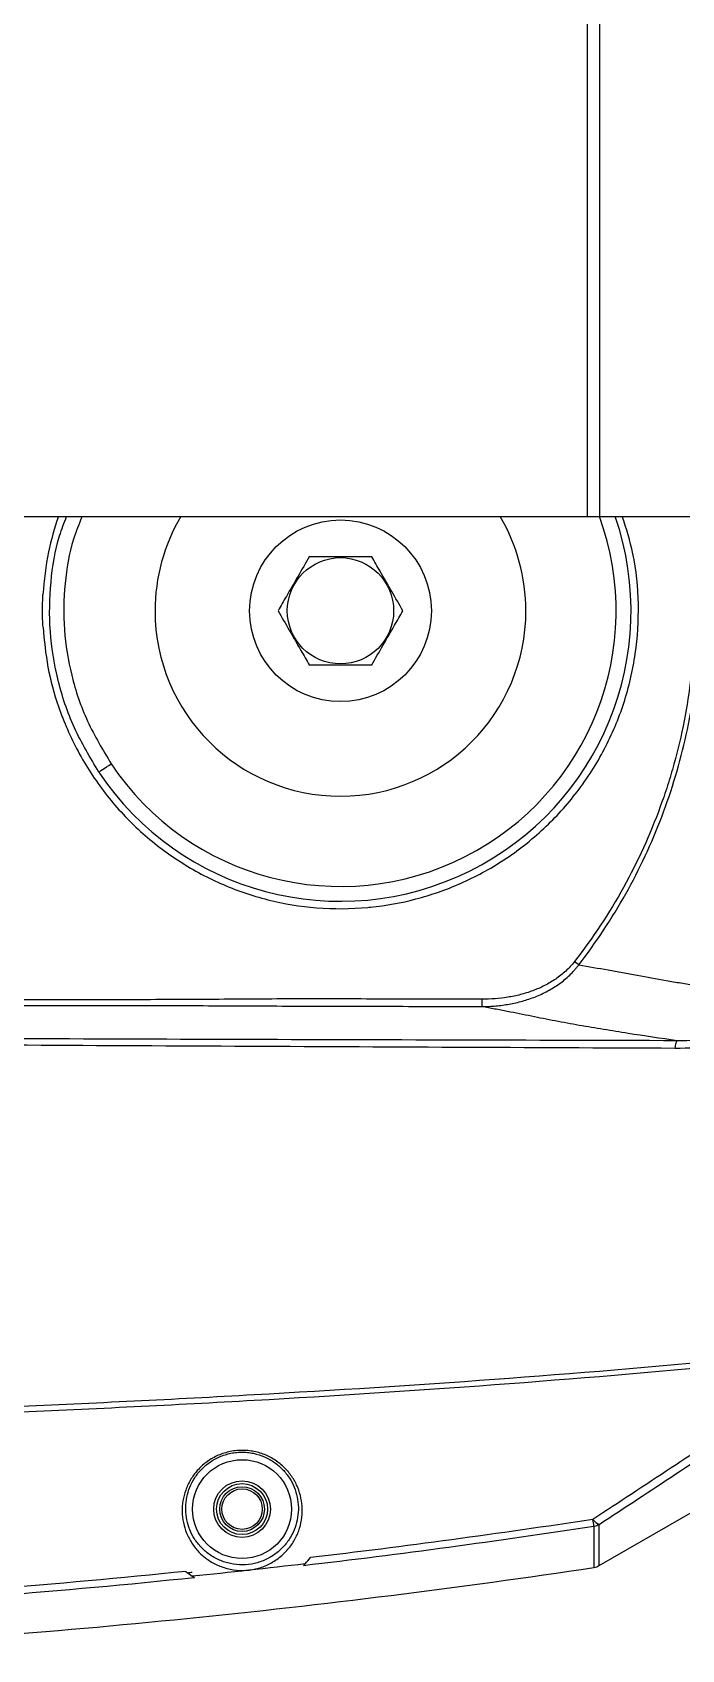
# Model space of a CAD drawing. Extents: x 9.3 to 87.2, y 1.1 to 68.8.
# Drawn here: x 59.84 to 62.47, y 22.91 to 29.45 of the extents above; entities that cross this region are included whole.
import ezdxf

# ---------------------------------------------------------------- set-up
doc = ezdxf.new("R2010")
doc.units = 0
doc.header["$MEASUREMENT"] = 0
doc.layers.add('OBJECT', color=7, linetype='CONTINUOUS')

msp = doc.modelspace()

# ---------------------------------------------------------------- linework, layer by layer
at = {"layer": 'OBJECT'}
for p, q in [((62.0882, 34.2708), (62.0882, 27.4958)), ((62.1377, 34.2708), (62.1377, 27.4958)), ((58.9831, 27.4958), (62.0882, 27.4958)), ((62.0882, 27.4958), (62.1377, 27.4958)), ((62.1377, 27.4958), (62.5651, 27.4958)), ((62.1159, 23.4109), (62.1159, 23.2437)), ((62.137, 23.2511), (62.137, 23.4181))]:
    msp.add_line(p, q, dxfattribs=at)
at = {"layer": 'OBJECT', "flags": 128}
for points in [[(60.1132, 26.4616), (60.1142, 26.4622), (60.117, 26.4641), (60.1217, 26.4672), (60.1279, 26.4714), (60.1354, 26.4764), (60.1441, 26.4822), (60.1534, 26.4884), (60.1632, 26.4949)], [(62.137, 23.2511), (62.6951, 23.5733), (62.7556, 23.6083)]]:
    msp.add_lwpolyline(points, dxfattribs=at)
at = {"layer": 'OBJECT'}
for centre, radius in [((61.0906, 27.1138), 0.3675), ((61.0906, 27.1138), 0.215), ((60.6926, 23.4798), 0.2), ((60.6926, 23.4798), 0.1145), ((60.6926, 23.4798), 0.103), ((60.6926, 23.4798), 0.0905), ((60.6926, 23.4798), 0.0818)]:
    msp.add_circle(centre, radius, dxfattribs=at)
for centre, radius, start, end in [((61.0906, 27.1138), 1.175, 213.71256, 18.97202), ((61.0906, 27.1138), 1.115, 213.71256, 20.03541), ((61.0906, 27.1138), 0.75, 149.38057, 180), ((61.0906, 27.1138), 0.75, 0, 30.61943), ((61.0906, 27.1138), 0.75, 180, 0), ((62.1568, 23.469), 0.0546, 214.33044, 248.71306), ((45.7149, 20.9281), 16.5878, 8.60811, 8.70346), ((62.1071, 23.4712), 0.0609, 278.3151, 299.42344)]:
    msp.add_arc(centre, radius, start, end, dxfattribs=at)
for points, knots in [([(59.9497, 27.4958), (59.9347, 27.4482), (59.9023, 27.3451), (59.8926, 27.2374), (59.8874, 27.1795)], [0, 0, 0, 0, 0.462167, 1, 1, 1, 1]), ([(59.8875, 27.0471), (59.8926, 26.9932), (59.903, 26.8843), (59.9497, 26.7148), (60.0252, 26.5412), (60.1343, 26.3734), (60.2702, 26.2247), (60.4277, 26.1018), (60.6048, 26.0053), (60.7937, 25.9399), (60.9961, 25.9067), (61.1363, 25.9075), (61.2704, 25.9205), (61.3983, 25.9436), (61.5806, 26.0071), (61.7562, 26.1024), (61.9159, 26.2278), (62.0535, 26.3797), (62.1626, 26.5509), (62.2421, 26.7398), (62.2886, 26.9375), (62.3004, 27.1418), (62.283, 27.3302), (62.2464, 27.4458), (62.2305, 27.4958)], [0, 0, 0, 0, 0.039458, 0.079681, 0.127747, 0.177154, 0.225348, 0.274933, 0.32362, 0.373641, 0.422235, 0.472558, 0.475287, 0.520534, 0.566907, 0.615564, 0.665633, 0.714292, 0.764362, 0.813023, 0.863094, 0.911755, 0.961827, 1, 1, 1, 1]), ([(60.1132, 26.4616), (60.0783, 26.52), (60.0073, 26.6386), (59.9433, 26.8323), (59.9111, 27.0317), (59.9154, 27.2267), (59.9399, 27.3842), (59.9729, 27.4696), (59.983, 27.4958)], [0, 0, 0, 0, 0.188471, 0.382815, 0.561927, 0.746336, 0.922127, 1, 1, 1, 1]), ([(60.0453, 27.4958), (60.0332, 27.4653), (59.9985, 27.378), (59.9722, 27.2228), (59.9685, 27.0368), (59.9991, 26.8484), (60.0618, 26.664), (60.1294, 26.5513), (60.1632, 26.4949)], [0, 0, 0, 0, 0.0938375, 0.2684926, 0.44652, 0.6245704, 0.8122418, 1, 1, 1, 1]), ([(60.9644, 27.3325), (60.9493, 27.3065), (60.9188, 27.2536), (60.8759, 27.1793), (60.8493, 27.1332), (60.8381, 27.1138)], [0, 0, 0, 0, 0.3599166, 0.7307323, 1, 1, 1, 1]), ([(61.2169, 27.3325), (61.2063, 27.3325), (61.1682, 27.3325), (61.1004, 27.3325), (61.026, 27.3325), (60.981, 27.3325), (60.9644, 27.3325)], [0, 0, 0, 0, 0.128092, 0.458987, 0.79955, 1, 1, 1, 1]), ([(61.3432, 27.1138), (61.3282, 27.1398), (61.2977, 27.1926), (61.2548, 27.267), (61.2281, 27.3131), (61.2169, 27.3325)], [0, 0, 0, 0, 0.359917, 0.730732, 1, 1, 1, 1]), ([(60.8381, 27.1138), (60.8531, 27.0877), (60.8836, 27.0349), (60.9265, 26.9606), (60.9531, 26.9144), (60.9644, 26.895)], [0, 0, 0, 0, 0.359917, 0.730732, 1, 1, 1, 1]), ([(61.2169, 26.895), (61.232, 26.921), (61.2625, 26.9739), (61.3054, 27.0482), (61.332, 27.0944), (61.3432, 27.1138)], [0, 0, 0, 0, 0.359917, 0.730732, 1, 1, 1, 1]), ([(62.522, 27.0248), (62.5173, 26.9046), (62.5035, 26.7859), (62.4691, 26.61), (62.4553, 26.5518), (62.4312, 26.465), (62.4226, 26.4362), (62.4042, 26.3788), (62.3944, 26.3501), (62.3428, 26.2083), (62.2931, 26.0993), (62.1775, 25.8903), (62.1116, 25.7902), (62.037, 25.6948)], [0, 0, 0, 0, 0.25, 0.25, 0.375, 0.375, 0.4375, 0.4375, 0.5, 0.5, 0.75, 0.75, 1, 1, 1, 1]), ([(62.0543, 25.6813), (62.1252, 25.7732), (62.1885, 25.8691), (62.3004, 26.069), (62.349, 26.1729), (62.4106, 26.3348), (62.4293, 26.3899), (62.4623, 26.5006), (62.4767, 26.5564), (62.5136, 26.7251), (62.53, 26.8393), (62.5379, 26.9551)], [0, 0, 0, 0, 0.25, 0.25, 0.5, 0.5, 0.625, 0.625, 0.75, 0.75, 1, 1, 1, 1]), ([(60.9644, 26.895), (60.981, 26.895), (61.0252, 26.895), (61.0995, 26.895), (61.1674, 26.895), (61.2063, 26.895), (61.2169, 26.895)], [0, 0, 0, 0, 0.20045, 0.531174, 0.871908, 1, 1, 1, 1]), ([(61.6637, 25.5129), (61.6683, 25.513), (61.6729, 25.513), (61.6821, 25.5133), (61.6959, 25.5138), (61.7096, 25.5147), (61.7369, 25.5172), (61.755, 25.5196), (61.7909, 25.526), (61.8088, 25.53), (61.8442, 25.5399), (61.8618, 25.5458), (61.8959, 25.5593), (61.9126, 25.567), (61.9451, 25.5845), (61.9608, 25.5942), (61.9905, 25.6156), (62.0045, 25.6272), (62.0243, 25.6463), (62.0306, 25.6529), (62.0398, 25.6632), (62.0428, 25.6668), (62.0487, 25.6739), (62.0516, 25.6776), (62.0543, 25.6813)], [0, 0, 0, 0, 0.03125, 0.03125, 0.0625, 0.125, 0.125, 0.25, 0.25, 0.375, 0.375, 0.5, 0.5, 0.625, 0.625, 0.75, 0.75, 0.875, 0.875, 0.9375, 0.9375, 0.96875, 0.96875, 1, 1, 1, 1]), ([(62.037, 25.6948), (62.0262, 25.681), (62.0143, 25.6681), (61.9888, 25.6447), (61.9752, 25.634), (61.9467, 25.6144), (61.9316, 25.6055), (61.9005, 25.5897), (61.8845, 25.5828), (61.8519, 25.5706), (61.8351, 25.5654), (61.8014, 25.5567), (61.7844, 25.5532), (61.7332, 25.5449), (61.6987, 25.5423), (61.6638, 25.5423)], [0, 0, 0, 0, 0.125, 0.125, 0.25, 0.25, 0.375, 0.375, 0.5, 0.5, 0.625, 0.625, 0.75, 0.75, 1, 1, 1, 1]), ([(62.0543, 25.6813), (62.0935, 25.6738), (62.1333, 25.6682), (62.1924, 25.6581), (62.2119, 25.6543), (62.2511, 25.6469), (62.2707, 25.6433), (62.3295, 25.6324), (62.3688, 25.6253), (62.4278, 25.6149), (62.4475, 25.6115), (62.487, 25.6049), (62.5465, 25.5955), (62.6264, 25.5843), (62.6867, 25.5764), (62.727, 25.5711), (62.7472, 25.5686), (62.7875, 25.5633), (62.8076, 25.5605), (62.8475, 25.5542), (62.8672, 25.5504), (62.9062, 25.5422), (62.9257, 25.5378), (62.9647, 25.5294), (62.9842, 25.5253), (63.0037, 25.5212)], [0, 0, 0, 0, 0.125, 0.125, 0.1875, 0.1875, 0.25, 0.25, 0.375, 0.375, 0.4375, 0.4375, 0.5, 0.625, 0.6875, 0.6875, 0.75, 0.75, 0.8125, 0.8125, 0.875, 0.875, 0.9375, 0.9375, 1, 1, 1, 1]), ([(56.2143, 25.5401), (56.4413, 25.5363), (56.6684, 25.5326), (57.1225, 25.5255), (57.3495, 25.5221), (57.8036, 25.5178), (58.0306, 25.5169), (58.4848, 25.5163), (58.7119, 25.5164), (59.166, 25.517), (59.3931, 25.5173), (59.7337, 25.5176), (59.8472, 25.5176), (60.0743, 25.5176), (60.1878, 25.5175), (60.4149, 25.5169), (60.5284, 25.5165), (60.7555, 25.5155), (60.869, 25.5149), (61.0961, 25.5143), (61.2096, 25.5141), (61.4367, 25.5135), (61.5502, 25.5132), (61.6637, 25.5129)], [0, 0, 0, 0, 0.125, 0.125, 0.25, 0.25, 0.375, 0.375, 0.5, 0.5, 0.625, 0.625, 0.6875, 0.6875, 0.75, 0.75, 0.8125, 0.8125, 0.875, 0.875, 0.9375, 0.9375, 1, 1, 1, 1]), ([(61.6638, 25.5423), (61.5503, 25.5426), (61.4367, 25.5429), (61.2664, 25.5432), (61.2097, 25.5433), (61.0961, 25.5436), (61.0394, 25.5437), (60.8691, 25.5439), (60.7556, 25.543), (60.5285, 25.5414), (60.415, 25.5409), (60.1879, 25.5403), (60.0744, 25.5403), (59.8473, 25.5401), (59.7338, 25.54), (59.3932, 25.5395), (59.1662, 25.539), (58.7121, 25.5381), (58.485, 25.5377), (58.0309, 25.5379), (57.8039, 25.5386), (57.3498, 25.5425), (57.1227, 25.5455), (56.6687, 25.5521), (56.4417, 25.5555), (56.2146, 25.559)], [0, 0, 0, 0, 0.0625, 0.0625, 0.09375, 0.09375, 0.125, 0.125, 0.1875, 0.1875, 0.25, 0.25, 0.3125, 0.3125, 0.375, 0.375, 0.5, 0.5, 0.625, 0.625, 0.75, 0.75, 0.875, 0.875, 1, 1, 1, 1]), ([(61.6637, 25.5129), (61.6637, 25.5143), (61.6637, 25.518), (61.6638, 25.5287), (61.6638, 25.5355), (61.6638, 25.5423)], [0, 0, 0, 0, 0.5, 0.5, 1, 1, 1, 1]), ([(62.4519, 25.3745), (62.3855, 25.3838), (62.3197, 25.3937), (62.2208, 25.4093), (62.1878, 25.4146), (62.122, 25.4254), (62.0892, 25.431), (62.0401, 25.4397), (62.0238, 25.4426), (61.9911, 25.4485), (61.9748, 25.4515), (61.9265, 25.4607), (61.895, 25.4671), (61.8473, 25.4768), (61.8313, 25.4801), (61.7988, 25.4866), (61.7821, 25.4898), (61.7484, 25.4963), (61.7314, 25.4996), (61.6976, 25.5062), (61.6806, 25.5095), (61.6637, 25.5129)], [0, 0, 0, 0, 0.25, 0.25, 0.375, 0.375, 0.5, 0.5, 0.5625, 0.5625, 0.625, 0.625, 0.75, 0.75, 0.8125, 0.8125, 0.875, 0.875, 0.9375, 0.9375, 1, 1, 1, 1]), ([(62.4519, 25.3745), (61.8605, 25.3764), (61.2659, 25.3777), (60.3693, 25.3803), (60.0698, 25.3813), (59.4699, 25.3833), (59.1695, 25.3844), (58.8685, 25.3854)], [0, 0, 0, 0, 0.5, 0.5, 0.75, 0.75, 1, 1, 1, 1]), ([(62.4432, 25.3449), (62.4982, 25.3446), (62.553, 25.3475), (62.6622, 25.3608), (62.7166, 25.3711), (62.7706, 25.3873)], [0, 0, 0, 0, 0.5, 0.5, 1, 1, 1, 1]), ([(62.7648, 25.4106), (62.7388, 25.4035), (62.7127, 25.3977), (62.6606, 25.3883), (62.6345, 25.3846), (62.5563, 25.376), (62.5041, 25.3738), (62.4519, 25.3745)], [0, 0, 0, 0, 0.25, 0.25, 0.5, 0.5, 1, 1, 1, 1]), ([(58.868, 25.3628), (59.1684, 25.3611), (59.4682, 25.3593), (60.0668, 25.3559), (60.3656, 25.3544), (61.2602, 25.3501), (61.8533, 25.3478), (62.4432, 25.3449)], [0, 0, 0, 0, 0.25, 0.25, 0.5, 0.5, 1, 1, 1, 1]), ([(62.4519, 25.3745), (62.4501, 25.373), (62.4484, 25.3696), (62.4454, 25.3593), (62.4442, 25.3526), (62.4432, 25.3449)], [0, 0, 0, 0, 0.5, 0.5, 1, 1, 1, 1]), ([(62.7438, 24.0911), (62.098, 24.0287), (61.4508, 23.982), (60.4787, 23.9268), (60.1545, 23.9107), (59.5059, 23.8823), (59.1815, 23.8701), (58.8569, 23.8597)], [0, 0, 0, 0, 0.5, 0.5, 0.75, 0.75, 1, 1, 1, 1]), ([(58.8573, 23.8377), (59.1818, 23.8481), (59.5062, 23.8604), (60.1546, 23.889), (60.4787, 23.9052), (61.4506, 23.9612), (62.0977, 24.0084), (62.7433, 24.0717)], [0, 0, 0, 0, 0.25, 0.25, 0.5, 0.5, 1, 1, 1, 1]), ([(60.9361, 23.4801), (60.9364, 23.4652), (60.9354, 23.4504), (60.9306, 23.4208), (60.9268, 23.4063), (60.9166, 23.378), (60.9102, 23.3642), (60.8982, 23.3441), (60.8939, 23.3375), (60.8846, 23.3248), (60.8796, 23.3186), (60.869, 23.3068), (60.8633, 23.301), (60.8514, 23.2901), (60.845, 23.2848), (60.8251, 23.2699), (60.8108, 23.2614), (60.7803, 23.2472), (60.7637, 23.2416), (60.7303, 23.234), (60.7133, 23.2319), (60.6785, 23.2316), (60.6615, 23.2332), (60.6365, 23.2383), (60.6283, 23.2404), (60.6122, 23.2455), (60.6044, 23.2484), (60.5892, 23.2549), (60.5819, 23.2586), (60.5676, 23.2665), (60.5607, 23.2709), (60.5409, 23.2847), (60.529, 23.295), (60.5127, 23.3119), (60.5076, 23.3178), (60.498, 23.3298), (60.4936, 23.3361), (60.4812, 23.3551), (60.4742, 23.3684), (60.4628, 23.3963), (60.4584, 23.4105), (60.4524, 23.4395), (60.4507, 23.4543), (60.4497, 23.4986), (60.4542, 23.5278), (60.4697, 23.5709), (60.4762, 23.5848), (60.4918, 23.6113), (60.501, 23.6239), (60.517, 23.642), (60.5227, 23.6478), (60.5346, 23.6588), (60.5409, 23.664), (60.5541, 23.6739), (60.5609, 23.6785), (60.5753, 23.6872), (60.5829, 23.6912), (60.6059, 23.7019), (60.622, 23.7075), (60.6472, 23.7133), (60.6558, 23.7148), (60.673, 23.7168), (60.6902, 23.7179), (60.7074, 23.7172), (60.7245, 23.7156), (60.7331, 23.7144), (60.7581, 23.7093), (60.7741, 23.7043), (60.8048, 23.691), (60.8189, 23.683), (60.8453, 23.6647), (60.8575, 23.6542), (60.879, 23.6318), (60.8886, 23.6198), (60.9052, 23.5941), (60.9122, 23.5807), (60.9235, 23.5532), (60.9279, 23.539), (60.934, 23.5098), (60.9357, 23.495), (60.9361, 23.4801)], [0, 0, 0, 0, 0.03125, 0.03125, 0.0625, 0.0625, 0.09375, 0.09375, 0.109375, 0.109375, 0.125, 0.125, 0.140625, 0.140625, 0.15625, 0.15625, 0.1875, 0.1875, 0.21875, 0.21875, 0.25, 0.25, 0.28125, 0.28125, 0.296875, 0.296875, 0.3125, 0.3125, 0.328125, 0.328125, 0.34375, 0.34375, 0.375, 0.375, 0.390625, 0.390625, 0.40625, 0.40625, 0.4375, 0.4375, 0.46875, 0.46875, 0.5, 0.5, 0.5625, 0.5625, 0.59375, 0.59375, 0.625, 0.625, 0.640625, 0.640625, 0.65625, 0.65625, 0.671875, 0.671875, 0.6875, 0.6875, 0.71875, 0.71875, 0.734375, 0.734375, 0.75, 0.765625, 0.765625, 0.78125, 0.78125, 0.8125, 0.8125, 0.84375, 0.84375, 0.875, 0.875, 0.90625, 0.90625, 0.9375, 0.9375, 0.96875, 0.96875, 1, 1, 1, 1]), ([(60.9202, 23.4873), (60.9199, 23.5012), (60.9183, 23.5149), (60.9127, 23.5421), (60.9086, 23.5554), (60.8982, 23.5811), (60.8917, 23.5936), (60.8763, 23.6176), (60.8675, 23.6289), (60.8525, 23.6446), (60.8472, 23.6497), (60.836, 23.6593), (60.8301, 23.664), (60.8115, 23.6771), (60.7982, 23.6847), (60.7694, 23.6973), (60.7543, 23.7022), (60.7307, 23.7071), (60.7227, 23.7083), (60.7064, 23.7099), (60.6901, 23.7106), (60.6739, 23.7096), (60.6576, 23.7077), (60.6494, 23.7062), (60.6255, 23.7008), (60.6103, 23.6955), (60.5885, 23.6853), (60.5814, 23.6815), (60.5678, 23.6733), (60.5614, 23.6689), (60.549, 23.6596), (60.5431, 23.6547), (60.5319, 23.6443), (60.5266, 23.6388), (60.5116, 23.6219), (60.5031, 23.61), (60.4885, 23.5852), (60.4825, 23.5722), (60.4682, 23.5319), (60.4639, 23.5047), (60.4649, 23.4635), (60.4664, 23.4497), (60.472, 23.4227), (60.476, 23.4094), (60.4866, 23.3835), (60.493, 23.371), (60.5045, 23.3532), (60.5086, 23.3474), (60.5175, 23.336), (60.5223, 23.3305), (60.5374, 23.3146), (60.5485, 23.3049), (60.567, 23.2919), (60.5735, 23.2877), (60.5868, 23.2802), (60.5937, 23.2767), (60.608, 23.2705), (60.6153, 23.2677), (60.6304, 23.2629), (60.6382, 23.2608), (60.6618, 23.2559), (60.6778, 23.2543), (60.7108, 23.2546), (60.727, 23.2565), (60.7586, 23.2637), (60.7743, 23.269), (60.8031, 23.2825), (60.8165, 23.2906), (60.8352, 23.3046), (60.8412, 23.3096), (60.8524, 23.3199), (60.8577, 23.3253), (60.8676, 23.3365), (60.8723, 23.3423), (60.881, 23.3542), (60.885, 23.3604), (60.8961, 23.3792), (60.9021, 23.3921), (60.9116, 23.4185), (60.9151, 23.432), (60.9195, 23.4596), (60.9205, 23.4734), (60.9202, 23.4873)], [0, 0, 0, 0, 0.03125, 0.03125, 0.0625, 0.0625, 0.09375, 0.09375, 0.125, 0.125, 0.140625, 0.140625, 0.15625, 0.15625, 0.1875, 0.1875, 0.21875, 0.21875, 0.234375, 0.234375, 0.25, 0.265625, 0.265625, 0.28125, 0.28125, 0.3125, 0.3125, 0.328125, 0.328125, 0.34375, 0.34375, 0.359375, 0.359375, 0.375, 0.375, 0.40625, 0.40625, 0.4375, 0.4375, 0.5, 0.5, 0.53125, 0.53125, 0.5625, 0.5625, 0.59375, 0.59375, 0.609375, 0.609375, 0.625, 0.625, 0.65625, 0.65625, 0.671875, 0.671875, 0.6875, 0.6875, 0.703125, 0.703125, 0.71875, 0.71875, 0.75, 0.75, 0.78125, 0.78125, 0.8125, 0.8125, 0.84375, 0.84375, 0.859375, 0.859375, 0.875, 0.875, 0.890625, 0.890625, 0.90625, 0.90625, 0.9375, 0.9375, 0.96875, 0.96875, 1, 1, 1, 1]), ([(58.8168, 22.9113), (58.9536, 22.9184), (59.1589, 22.9303), (59.3984, 22.9464), (59.5182, 22.955), (59.5695, 22.9588), (59.5909, 22.9604), (59.5953, 22.9607), (59.604, 22.9614), (59.617, 22.9624), (59.9077, 22.9844), (60.1933, 23.0097), (61.0214, 23.0931), (61.5703, 23.1619), (62.1159, 23.2437)], [0, 0, 0, 0, 0.125, 0.1875, 0.21875, 0.234375, 0.234375, 0.238281, 0.238281, 0.242188, 0.25, 0.5, 0.5, 1, 1, 1, 1]), ([(60.4658, 23.2279), (60.2025, 23.2009), (59.9388, 23.1769), (59.4109, 23.1354), (59.1468, 23.1177), (58.8824, 23.1031)], [0, 0, 0, 0, 0.5, 0.5, 1, 1, 1, 1]), ([(58.8825, 23.0751), (59.1525, 23.09), (59.4224, 23.1081), (59.9616, 23.1509), (60.231, 23.1755), (60.4999, 23.2034)], [0, 0, 0, 0, 0.5, 0.5, 1, 1, 1, 1]), ([(60.4913, 23.2235), (60.4875, 23.2231), (60.4837, 23.2228), (60.4782, 23.2224), (60.4765, 23.2223), (60.4763, 23.2224)], [0, 0, 0, 0, 0.5, 0.5, 1, 1, 1, 1])]:
    msp.add_open_spline(points, degree=3, knots=knots, dxfattribs=at)
for points in [[(59.8875, 27.0471), (59.8863, 27.0692), (59.885, 27.1133), (59.8862, 27.1574), (59.8874, 27.1795)], [(62.0543, 25.6813), (62.0499, 25.6847), (62.0435, 25.6897), (62.037, 25.6948)], [(62.7433, 23.8562), (62.5336, 23.7155), (62.323, 23.5763), (62.1117, 23.4382)], [(62.137, 23.4181), (62.3439, 23.5536), (62.5502, 23.6903), (62.7556, 23.8283)], [(62.1117, 23.4382), (61.7316, 23.3801), (61.3507, 23.3285), (60.9689, 23.2834)], [(60.941, 23.2522), (61.3335, 23.2982), (61.7251, 23.3511), (62.1159, 23.4109)], [(60.4658, 23.2279), (60.4739, 23.2209), (60.4825, 23.2142), (60.4914, 23.2079)], [(60.9484, 23.2584), (60.7962, 23.2406), (60.6438, 23.2237), (60.4914, 23.2079)], [(60.941, 23.2522), (60.9435, 23.2542), (60.946, 23.2563), (60.9484, 23.2584)], [(60.9484, 23.2584), (60.9557, 23.2665), (60.9625, 23.2749), (60.9689, 23.2834)], [(62.1159, 23.2437), (62.1234, 23.2448), (62.1304, 23.2473), (62.137, 23.2511)], [(60.4914, 23.2079), (60.4942, 23.2064), (60.497, 23.2049), (60.4999, 23.2034)]]:
    msp.add_open_spline(points, degree=3, dxfattribs=at)

doc.saveas('drawing.dxf')
